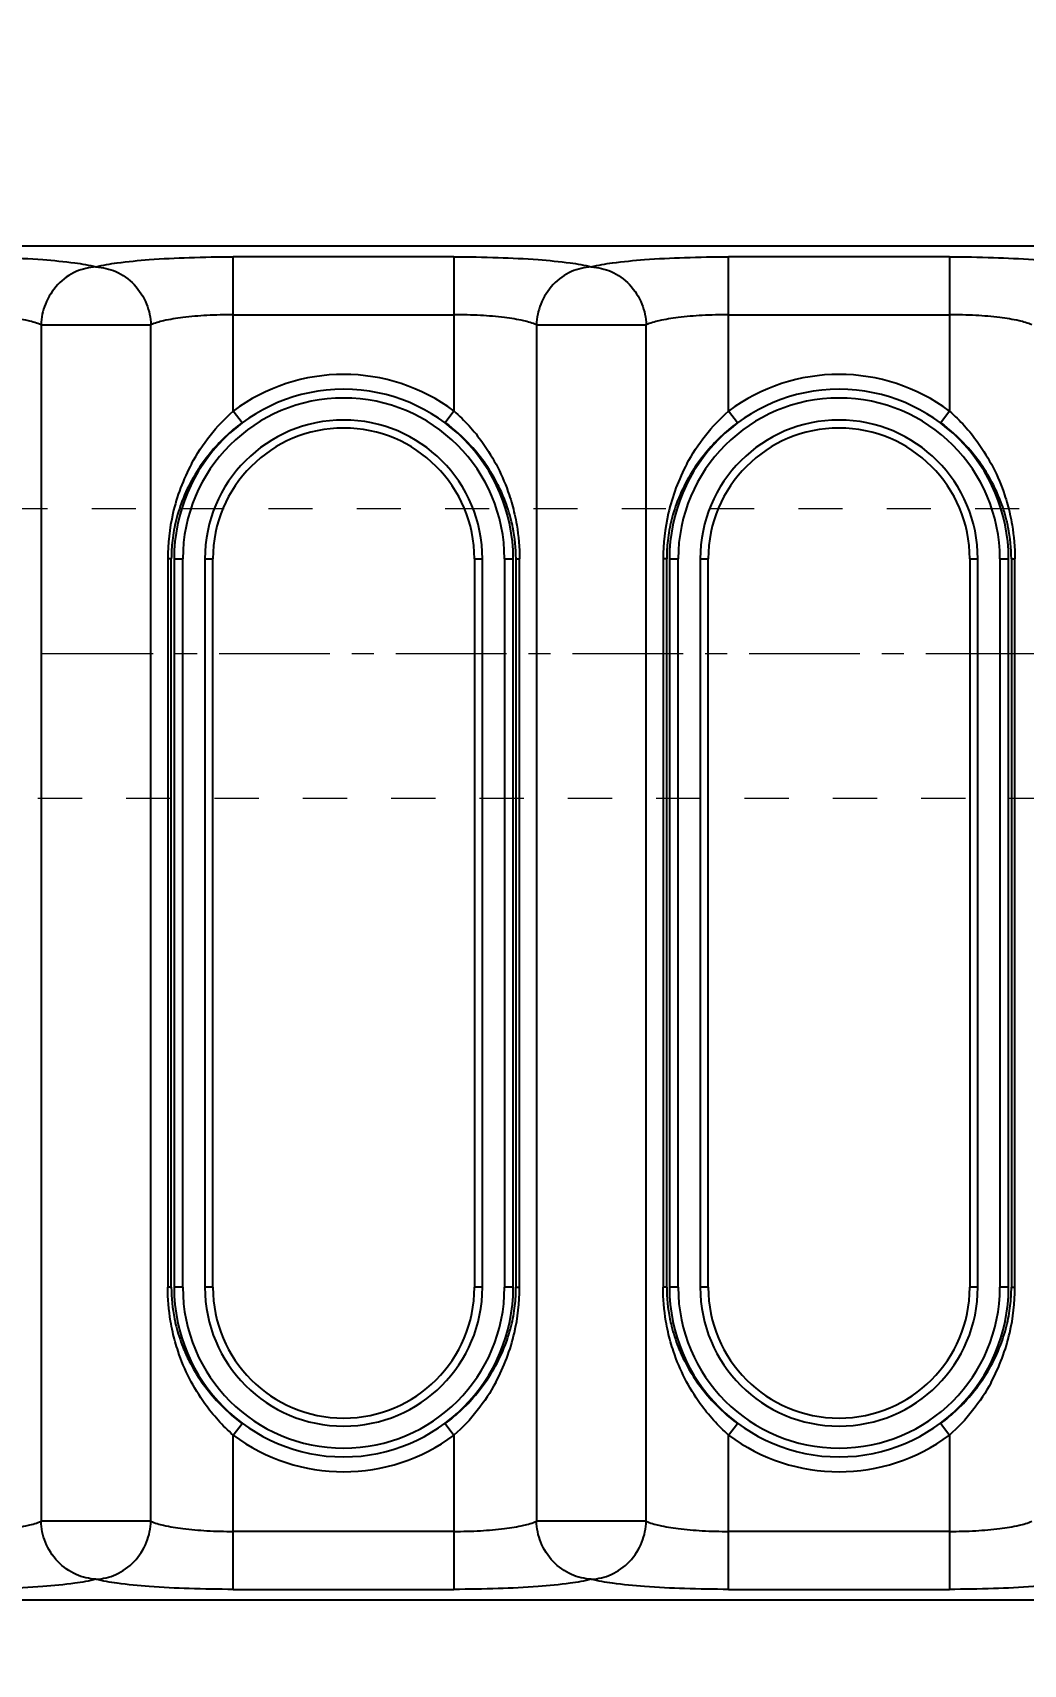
# Model space of a CAD drawing. Header units: millimetres. Extents: x 1147 to 12155, y -6137 to -4403.
# Drawn here: x 2896.6 to 2930.8, y -5340.7 to -5284.4 of the extents above; entities that cross this region are included whole.
import ezdxf

# ---------------------------------------------------------------- set-up
doc = ezdxf.new("R2010")
doc.units = ezdxf.units.MM
doc.header["$LTSCALE"] = 16.335
doc.header["$PDMODE"] = 3
doc.header["$PDSIZE"] = 0.3125
doc.linetypes.add('CENTER', pattern=[0.6, 0.375, -0.075, 0.075, -0.075])
doc.linetypes.add('HIDDEN', pattern=[0.2, 0.1, -0.1])
doc.layers.get('0').update_dxf_attribs({"linetype": 'CONTINUOUS'})
doc.layers.get('Defpoints').update_dxf_attribs({"linetype": 'CONTINUOUS'})
doc.layers.add('cool', color=153, linetype='HIDDEN', lineweight=9)
doc.styles.get("Standard").update_dxf_attribs({"font": 'txt', "width": 0.8})
doc.dimstyles.get("Standard").update_dxf_attribs({"dimtxt": 0.15625, "dimasz": 0.1875, "dimexe": 0.125, "dimexo": 0.0625, "dimtad": 0, "dimtih": 1, "dimtoh": 1, "dimdsep": 46, "dimtxsty": 'Standard', "dimcen": 0.09, "dimadec": 0, "dimazin": 0, "dimtp": 0.01, "dimtm": 0.01, "dimtfac": 1, "dimtofl": 0, "dimtmove": 0, "dimatfit": 3, "dimfxl": 0, "dimtolj": 1, "dimarcsym": 0})

# ---------------------------------------------------------------- blocks, each defined once
blk = doc.blocks.new('*D726')
at = {"color": 4, "lineweight": -2}
for p, q in [((3125.393, -5286.772), (3145.393, -5278.956)), ((3145.393, -5278.956), (3165.393, -5278.956)), ((2956.993, -5286.772), (3125.393, -5286.772))]:
    blk.add_line(p, q, dxfattribs=at)
at = {"layer": 'Defpoints', "color": 0}
for p in [(2876.631, -5263.772), (3165.393, -5278.956), (2956.931, -5286.772)]:
    blk.add_point(p, dxfattribs=at)
at = {"color": 6, "insert": (3177.127, -5278.956), "char_height": 8, "attachment_point": 5}
blk.add_mtext('\\A1;23.00', dxfattribs=at)
blk = doc.blocks.new('*D727')
at = {"color": 4, "lineweight": -2}
blk.add_line((3144.693, -5305.772), (3165.393, -5305.772), dxfattribs=at)
at = {"layer": 'Defpoints', "color": 0}
for p in [(2876.631, -5263.772), (3144.631, -5305.772), (3165.393, -5305.772)]:
    blk.add_point(p, dxfattribs=at)
at = {"color": 6, "insert": (3177.127, -5305.772), "char_height": 8, "attachment_point": 5}
blk.add_mtext('\\A1;42.00', dxfattribs=at)
blk = doc.blocks.new('*D728')
at = {"color": 4, "lineweight": -2}
blk.add_line((3081.142, -5324.129), (3165.393, -5324.129), dxfattribs=at)
at = {"layer": 'Defpoints', "color": 0}
for p in [(2876.631, -5263.772), (3081.079, -5324.129), (3165.393, -5324.129)]:
    blk.add_point(p, dxfattribs=at)
at = {"color": 6, "insert": (3177.66, -5324.129), "char_height": 8, "attachment_point": 5}
blk.add_mtext('\\A1;60.36', dxfattribs=at)
blk = doc.blocks.new('*D729')
at = {"color": 4, "lineweight": -2}
blk.add_line((2956.993, -5343.272), (3165.393, -5343.272), dxfattribs=at)
at = {"layer": 'Defpoints', "color": 0}
for p in [(2876.631, -5263.772), (2956.931, -5343.272), (3165.393, -5343.272)]:
    blk.add_point(p, dxfattribs=at)
at = {"color": 6, "insert": (3177.66, -5343.272), "char_height": 8, "attachment_point": 5}
blk.add_mtext('\\A1;79.50', dxfattribs=at)
blk = doc.blocks.new('*D730')
at = {"color": 4, "lineweight": -2}
blk.add_line((3079.093, -5391.772), (3165.393, -5391.772), dxfattribs=at)
at = {"layer": 'Defpoints', "color": 0}
for p in [(2876.631, -5263.772), (3079.031, -5391.772), (3165.393, -5391.772)]:
    blk.add_point(p, dxfattribs=at)
at = {"color": 6, "insert": (3179.26, -5391.772), "char_height": 8, "attachment_point": 5}
blk.add_mtext('\\A1;128.00', dxfattribs=at)
blk = doc.blocks.new('*D731')
at = {"color": 4, "lineweight": -2}
blk.add_line((3101.269, -5410.772), (3165.393, -5410.772), dxfattribs=at)
at = {"layer": 'Defpoints', "color": 0}
for p in [(2876.631, -5263.772), (3101.207, -5410.772), (3165.393, -5410.772)]:
    blk.add_point(p, dxfattribs=at)
at = {"color": 6, "insert": (3179.26, -5410.772), "char_height": 8, "attachment_point": 5}
blk.add_mtext('\\A1;147.00', dxfattribs=at)
blk = doc.blocks.new('*D732')
at = {"color": 4, "lineweight": -2}
blk.add_line((2882.256, -5430.772), (3165.393, -5430.772), dxfattribs=at)
at = {"layer": 'Defpoints', "color": 0}
for p in [(2876.631, -5263.772), (2882.193, -5430.772), (3165.393, -5430.772)]:
    blk.add_point(p, dxfattribs=at)
at = {"color": 6, "insert": (3179.26, -5430.772), "char_height": 8, "attachment_point": 5}
blk.add_mtext('\\A1;167.00', dxfattribs=at)
blk = doc.blocks.new('*D733')
at = {"color": 4, "lineweight": -2}
for p, q in [((3032.193, -5438.772), (3125.393, -5438.772)), ((3125.393, -5438.772), (3145.393, -5442.058)), ((3145.393, -5442.058), (3165.393, -5442.058))]:
    blk.add_line(p, q, dxfattribs=at)
at = {"layer": 'Defpoints', "color": 0}
for p in [(2876.631, -5263.772), (3032.131, -5438.772), (3165.393, -5442.058)]:
    blk.add_point(p, dxfattribs=at)
at = {"color": 6, "insert": (3179.26, -5442.058), "char_height": 8, "attachment_point": 5}
blk.add_mtext('\\A1;175.00', dxfattribs=at)
blk = doc.blocks.new('*D734')
at = {"color": 4, "lineweight": -2}
blk.add_line((3121.693, -5468.772), (3165.393, -5468.772), dxfattribs=at)
at = {"layer": 'Defpoints', "color": 0}
for p in [(2876.631, -5263.772), (3121.631, -5468.772), (3165.393, -5468.772)]:
    blk.add_point(p, dxfattribs=at)
at = {"color": 6, "insert": (3179.793, -5468.772), "char_height": 8, "attachment_point": 5}
blk.add_mtext('\\A1;205.00', dxfattribs=at)
blk = doc.blocks.new('*D747')
at = {"color": 4, "lineweight": -2}
blk.add_line((2954.631, -5436.334), (2954.631, -5507.604), dxfattribs=at)
at = {"layer": 'Defpoints', "color": 0}
for p in [(2876.631, -5263.772), (2954.631, -5436.272), (2954.631, -5507.604)]:
    blk.add_point(p, dxfattribs=at)
at = {"color": 6, "insert": (2954.631, -5519.337), "char_height": 8, "attachment_point": 5, "rotation": 90}
blk.add_mtext('\\A1;78.00', dxfattribs=at)
blk = doc.blocks.new('*D749')
at = {"color": 4, "lineweight": -2}
blk.add_line((2986.631, -5274.55), (2986.631, -5507.604), dxfattribs=at)
at = {"layer": 'Defpoints', "color": 0}
for p in [(2876.631, -5263.772), (2986.631, -5274.488), (2986.631, -5507.604)]:
    blk.add_point(p, dxfattribs=at)
at = {"color": 6, "insert": (2986.631, -5519.871), "char_height": 8, "attachment_point": 5, "rotation": 90}
blk.add_mtext('\\A1;110.00', dxfattribs=at)
blk = doc.blocks.new('*D750')
at = {"color": 4, "lineweight": -2}
blk.add_line((3026.631, -5444.334), (3026.631, -5507.604), dxfattribs=at)
at = {"layer": 'Defpoints', "color": 0}
for p in [(2876.631, -5263.772), (3026.631, -5444.272), (3026.631, -5507.604)]:
    blk.add_point(p, dxfattribs=at)
at = {"color": 6, "insert": (3026.631, -5520.937), "char_height": 8, "attachment_point": 5, "rotation": 90}
blk.add_mtext('\\A1;150.00', dxfattribs=at)
blk = doc.blocks.new('*D751')
at = {"color": 4, "lineweight": -2}
blk.add_line((3074.631, -5396.234), (3074.631, -5507.604), dxfattribs=at)
at = {"layer": 'Defpoints', "color": 0}
for p in [(2876.631, -5263.772), (3074.631, -5396.172), (3074.631, -5507.604)]:
    blk.add_point(p, dxfattribs=at)
at = {"color": 6, "insert": (3074.631, -5521.471), "char_height": 8, "attachment_point": 5, "rotation": 90}
blk.add_mtext('\\A1;198.00', dxfattribs=at)
blk = doc.blocks.new('*D752')
at = {"color": 4, "lineweight": -2}
for p, q in [((3076.129, -5328.214), (3076.129, -5467.604)), ((3076.129, -5467.604), (3085.917, -5487.604)), ((3085.917, -5487.604), (3085.917, -5507.604))]:
    blk.add_line(p, q, dxfattribs=at)
at = {"layer": 'Defpoints', "color": 0}
for p in [(2876.631, -5263.772), (3076.129, -5328.151), (3085.917, -5507.604)]:
    blk.add_point(p, dxfattribs=at)
at = {"color": 6, "insert": (3085.917, -5522.004), "char_height": 8, "attachment_point": 5, "rotation": 90}
blk.add_mtext('\\A1;199.50', dxfattribs=at)
blk = doc.blocks.new('*D753')
at = {"color": 4, "lineweight": -2}
blk.add_line((3106.631, -5328.592), (3106.631, -5507.604), dxfattribs=at)
at = {"layer": 'Defpoints', "color": 0}
for p in [(2876.631, -5263.772), (3106.631, -5328.529), (3106.631, -5507.604)]:
    blk.add_point(p, dxfattribs=at)
at = {"color": 6, "insert": (3106.631, -5522.004), "char_height": 8, "attachment_point": 5, "rotation": 90}
blk.add_mtext('\\A1;230.00', dxfattribs=at)
blk = doc.blocks.new('*D754')
at = {"color": 4, "lineweight": -2}
blk.add_line((3121.631, -5475.261), (3121.631, -5507.604), dxfattribs=at)
at = {"layer": 'Defpoints', "color": 0}
for p in [(2876.631, -5263.772), (3121.631, -5475.198), (3121.631, -5507.604)]:
    blk.add_point(p, dxfattribs=at)
at = {"color": 6, "insert": (3121.631, -5522.537), "char_height": 8, "attachment_point": 5, "rotation": 90}
blk.add_mtext('\\A1;245.00', dxfattribs=at)
blk = doc.blocks.new('*D766')
at = {"color": 4, "lineweight": -2}
for p, q in [((3098.631, -5291.234), (3098.631, -5467.483)), ((3098.631, -5467.483), (3098.531, -5487.483)), ((3098.531, -5487.483), (3098.531, -5507.483))]:
    blk.add_line(p, q, dxfattribs=at)
at = {"layer": 'Defpoints', "color": 0}
for p in [(2876.631, -5263.772), (3098.631, -5291.172), (3098.531, -5507.483)]:
    blk.add_point(p, dxfattribs=at)
at = {"color": 6, "insert": (3098.531, -5522.416), "char_height": 8, "attachment_point": 5, "rotation": 90}
blk.add_mtext('\\A1;222.00', dxfattribs=at)

msp = doc.modelspace()

# ---------------------------------------------------------------- linework, layer by layer
at = {"color": 7, "linetype": 'Continuous'}
for p, q in [((2937.626, -5291.725), (2817.306, -5291.725)), ((2911.106, -5292.087), (2903.491, -5292.087)), ((2903.491, -5297.411), (2903.491, -5292.087)), ((2911.106, -5292.087), (2911.106, -5297.411)), ((2928.2, -5292.087), (2920.584, -5292.087)), ((2920.584, -5297.411), (2920.584, -5292.087)), ((2928.2, -5292.087), (2928.2, -5297.411)), ((2896.856, -5294.439), (2900.647, -5294.439)), ((2896.856, -5294.439), (2896.856, -5335.72)), ((2900.647, -5335.72), (2900.647, -5294.439)), ((2903.491, -5294.087), (2911.106, -5294.087)), ((2913.95, -5294.439), (2917.741, -5294.439)), ((2913.95, -5294.439), (2913.95, -5335.72)), ((2917.741, -5335.72), (2917.741, -5294.439)), ((2920.584, -5294.087), (2928.2, -5294.087)), ((2903.791, -5297.812), (2903.491, -5297.411)), ((2911.106, -5297.411), (2910.806, -5297.812)), ((2920.884, -5297.812), (2920.584, -5297.411)), ((2928.2, -5297.411), (2927.9, -5297.812)), ((2901.352, -5302.511), (2901.227, -5302.511)), ((2901.227, -5302.511), (2901.227, -5327.648)), ((2901.352, -5327.648), (2901.352, -5302.511)), ((2901.447, -5302.511), (2901.748, -5302.511)), ((2901.447, -5302.511), (2901.447, -5327.648)), ((2901.748, -5327.648), (2901.748, -5302.511)), ((2902.509, -5302.511), (2902.785, -5302.511)), ((2902.509, -5302.511), (2902.509, -5327.648)), ((2902.785, -5327.648), (2902.785, -5302.511)), ((2911.812, -5302.511), (2912.088, -5302.511)), ((2911.812, -5302.511), (2911.812, -5327.648)), ((2912.088, -5327.648), (2912.088, -5302.511)), ((2912.849, -5302.511), (2913.15, -5302.511)), ((2912.849, -5302.511), (2912.849, -5327.648)), ((2913.15, -5327.648), (2913.15, -5302.511)), ((2913.245, -5302.511), (2913.37, -5302.511)), ((2913.245, -5302.511), (2913.245, -5327.648)), ((2913.37, -5327.648), (2913.37, -5302.511)), ((2918.445, -5302.511), (2918.321, -5302.511)), ((2918.321, -5302.511), (2918.321, -5327.648)), ((2918.445, -5327.648), (2918.445, -5302.511)), ((2918.541, -5302.511), (2918.841, -5302.511)), ((2918.541, -5302.511), (2918.541, -5327.648)), ((2918.841, -5327.648), (2918.841, -5302.511)), ((2919.602, -5302.511), (2919.878, -5302.511)), ((2919.602, -5302.511), (2919.602, -5327.648)), ((2919.878, -5327.648), (2919.878, -5302.511)), ((2928.906, -5302.511), (2929.182, -5302.511)), ((2928.906, -5302.511), (2928.906, -5327.648)), ((2929.182, -5327.648), (2929.182, -5302.511)), ((2929.943, -5302.511), (2930.244, -5302.511)), ((2929.943, -5302.511), (2929.943, -5327.648)), ((2930.244, -5327.648), (2930.244, -5302.511)), ((2930.339, -5302.511), (2930.463, -5302.511)), ((2930.339, -5302.511), (2930.339, -5327.648)), ((2930.463, -5327.648), (2930.463, -5302.511)), ((2901.352, -5327.648), (2901.227, -5327.648)), ((2901.748, -5327.648), (2901.447, -5327.648)), ((2902.785, -5327.648), (2902.509, -5327.648)), ((2912.088, -5327.648), (2911.812, -5327.648)), ((2913.15, -5327.648), (2912.849, -5327.648)), ((2913.245, -5327.648), (2913.37, -5327.648)), ((2918.445, -5327.648), (2918.321, -5327.648)), ((2918.841, -5327.648), (2918.541, -5327.648)), ((2919.878, -5327.648), (2919.602, -5327.648)), ((2929.182, -5327.648), (2928.906, -5327.648)), ((2930.244, -5327.648), (2929.943, -5327.648)), ((2930.339, -5327.648), (2930.463, -5327.648)), ((2903.491, -5332.748), (2903.791, -5332.347)), ((2910.806, -5332.347), (2911.106, -5332.748)), ((2920.584, -5332.748), (2920.884, -5332.347)), ((2927.9, -5332.347), (2928.2, -5332.748)), ((2903.491, -5338.072), (2903.491, -5332.748)), ((2911.106, -5332.748), (2911.106, -5338.072)), ((2920.584, -5338.072), (2920.584, -5332.748)), ((2928.2, -5332.748), (2928.2, -5338.072)), ((2900.647, -5335.72), (2896.856, -5335.72)), ((2917.741, -5335.72), (2913.95, -5335.72)), ((2911.106, -5336.072), (2903.491, -5336.072)), ((2928.2, -5336.072), (2920.584, -5336.072)), ((2825.691, -5338.434), (2937.626, -5338.434)), ((2903.491, -5338.072), (2911.106, -5338.072)), ((2920.584, -5338.072), (2928.2, -5338.072))]:
    msp.add_line(p, q, dxfattribs=at)
for centre, radius, start, end in [((2907.299, -5302.511), 6.365, 53.254, 126.746), ((2924.392, -5302.511), 6.365, 53.254, 126.746), ((2907.299, -5302.511), 5.852, 0, 180), ((2924.392, -5302.511), 5.852, 0, 180), ((2907.299, -5302.511), 5.551, 0, 180), ((2924.392, -5302.511), 5.551, 0, 180), ((2907.299, -5302.511), 4.79, 0, 180), ((2907.532, -5302.838), 6.265, 126.6715, 140.6233), ((2907.299, -5302.511), 4.514, 0, 180), ((2907.058, -5302.845), 6.275, 42.4543, 53.3202), ((2924.392, -5302.511), 4.79, 0, 180), ((2924.626, -5302.838), 6.265, 126.6715, 140.6233), ((2924.392, -5302.511), 4.514, 0, 180), ((2924.151, -5302.845), 6.275, 42.4543, 53.3202), ((2907.403, -5302.73), 6.097, 140.6354, 149.1366), ((2924.496, -5302.73), 6.097, 140.6354, 149.1366), ((2908.092, -5302.478), 6.86, 151.7095, 167.0764), ((2907.255, -5302.641), 5.924, 149.1427, 157.8689), ((2925.186, -5302.478), 6.86, 151.7095, 167.0764), ((2924.349, -5302.641), 5.924, 149.1427, 157.8689), ((2907.077, -5302.567), 5.732, 157.8753, 165.8913), ((2924.17, -5302.567), 5.732, 157.8753, 165.8913), ((2908.213, -5302.515), 6.985, 167.0025, 179.9679), ((2906.916, -5302.525), 5.565, 165.906, 173.2916), ((2925.306, -5302.515), 6.985, 167.0025, 179.9679), ((2924.009, -5302.525), 5.565, 165.906, 173.2916), ((2906.807, -5302.511), 5.455, 173.3051, 179.994), ((2907.615, -5302.528), 5.631, 0.1707, 11.287), ((2923.9, -5302.511), 5.455, 173.3051, 179.994), ((2924.708, -5302.528), 5.631, 0.1707, 11.287), ((2906.982, -5327.631), 5.631, 180.1708, 191.287), ((2907.299, -5327.648), 5.852, 180, 0), ((2907.299, -5327.648), 5.551, 180, 360), ((2907.299, -5327.648), 4.79, 180, 360), ((2907.299, -5327.648), 4.514, 180, 0), ((2906.385, -5327.644), 6.985, 347.0025, 359.9679), ((2907.79, -5327.648), 5.455, 353.3051, 359.994), ((2924.076, -5327.631), 5.631, 180.1708, 191.287), ((2924.392, -5327.648), 5.852, 180, 0), ((2924.392, -5327.648), 5.551, 180, 360), ((2924.392, -5327.648), 4.79, 180, 360), ((2924.392, -5327.648), 4.514, 180, 0), ((2923.478, -5327.644), 6.985, 347.0025, 359.9679), ((2924.884, -5327.648), 5.455, 353.3051, 359.994), ((2907.681, -5327.634), 5.565, 345.906, 353.2916), ((2924.775, -5327.634), 5.565, 345.906, 353.2916), ((2907.52, -5327.592), 5.732, 337.8753, 345.8913), ((2924.614, -5327.592), 5.732, 337.8753, 345.8913), ((2906.505, -5327.681), 6.86, 331.7095, 347.0764), ((2923.598, -5327.681), 6.86, 331.7095, 347.0764), ((2907.342, -5327.518), 5.924, 329.1427, 337.8689), ((2924.435, -5327.518), 5.924, 329.1427, 337.8689), ((2907.194, -5327.429), 6.097, 320.6354, 329.1366), ((2924.288, -5327.429), 6.097, 320.6354, 329.1366), ((2907.539, -5327.314), 6.275, 222.4543, 233.3202), ((2907.065, -5327.322), 6.265, 306.6715, 320.6233), ((2924.633, -5327.314), 6.275, 222.4543, 233.3202), ((2924.158, -5327.322), 6.265, 306.6715, 320.6233), ((2907.299, -5327.648), 6.365, 233.254, 306.746), ((2924.392, -5327.648), 6.365, 233.254, 306.746)]:
    msp.add_arc(centre, radius, start, end, dxfattribs=at)
for points, knots in [([(2894.013, -5292.087), (2894.521, -5292.087), (2895.49, -5292.103), (2896.829, -5292.168), (2897.901, -5292.272), (2898.515, -5292.369), (2898.752, -5292.439)], [0, 0, 0, 0, 0.320374, 0.610618, 0.844066, 1, 1, 1, 1]), ([(2898.752, -5292.439), (2898.989, -5292.369), (2899.602, -5292.272), (2900.675, -5292.168), (2902.013, -5292.103), (2902.982, -5292.087), (2903.491, -5292.087)], [0, 0, 0, 0, 0.155949, 0.389404, 0.679649, 1, 1, 1, 1]), ([(2911.106, -5292.087), (2911.615, -5292.087), (2912.584, -5292.103), (2913.922, -5292.168), (2914.995, -5292.272), (2915.608, -5292.369), (2915.845, -5292.439)], [0, 0, 0, 0, 0.320374, 0.610618, 0.844066, 1, 1, 1, 1]), ([(2915.845, -5292.439), (2916.082, -5292.369), (2916.696, -5292.272), (2917.768, -5292.168), (2919.107, -5292.103), (2920.076, -5292.087), (2920.584, -5292.087)], [0, 0, 0, 0, 0.155949, 0.389404, 0.679649, 1, 1, 1, 1]), ([(2928.2, -5292.087), (2928.708, -5292.087), (2929.677, -5292.103), (2931.016, -5292.168), (2932.088, -5292.272), (2932.702, -5292.369), (2932.939, -5292.439)], [0, 0, 0, 0, 0.320373, 0.610617, 0.844065, 1, 1, 1, 1]), ([(2898.752, -5292.439), (2898.518, -5292.448), (2898.024, -5292.565), (2897.394, -5293.018), (2896.972, -5293.683), (2896.864, -5294.193), (2896.856, -5294.439)], [0, 0, 0, 0, 0.233579, 0.491555, 0.754782, 1, 1, 1, 1]), ([(2898.752, -5292.439), (2898.986, -5292.448), (2899.48, -5292.565), (2900.11, -5293.018), (2900.532, -5293.683), (2900.639, -5294.193), (2900.647, -5294.439)], [0, 0, 0, 0, 0.233579, 0.491555, 0.754782, 1, 1, 1, 1]), ([(2915.845, -5292.439), (2915.611, -5292.448), (2915.117, -5292.565), (2914.487, -5293.018), (2914.065, -5293.683), (2913.958, -5294.193), (2913.95, -5294.439)], [0, 0, 0, 0, 0.233579, 0.491555, 0.754782, 1, 1, 1, 1]), ([(2915.845, -5292.439), (2916.079, -5292.448), (2916.573, -5292.565), (2917.204, -5293.018), (2917.625, -5293.683), (2917.733, -5294.193), (2917.741, -5294.439)], [0, 0, 0, 0, 0.233579, 0.491555, 0.754782, 1, 1, 1, 1]), ([(2896.856, -5294.439), (2896.719, -5294.371), (2896.35, -5294.272), (2895.705, -5294.168), (2894.9, -5294.103), (2894.318, -5294.087), (2894.013, -5294.087)], [0, 0, 0, 0, 0.159969, 0.39318, 0.681951, 1, 1, 1, 1]), ([(2903.491, -5294.087), (2903.185, -5294.087), (2902.603, -5294.103), (2901.798, -5294.168), (2901.153, -5294.272), (2900.785, -5294.371), (2900.647, -5294.439)], [0, 0, 0, 0, 0.318055, 0.606823, 0.840028, 1, 1, 1, 1]), ([(2913.95, -5294.439), (2913.812, -5294.371), (2913.444, -5294.272), (2912.799, -5294.168), (2911.994, -5294.103), (2911.412, -5294.087), (2911.106, -5294.087)], [0, 0, 0, 0, 0.159969, 0.39318, 0.681951, 1, 1, 1, 1]), ([(2920.584, -5294.087), (2920.279, -5294.087), (2919.697, -5294.103), (2918.892, -5294.168), (2918.247, -5294.272), (2917.878, -5294.371), (2917.741, -5294.439)], [0, 0, 0, 0, 0.318055, 0.606823, 0.840028, 1, 1, 1, 1]), ([(2931.043, -5294.439), (2930.906, -5294.371), (2930.537, -5294.272), (2929.892, -5294.168), (2929.087, -5294.103), (2928.505, -5294.087), (2928.2, -5294.087)], [0, 0, 0, 0, 0.159969, 0.39318, 0.681951, 1, 1, 1, 1]), ([(2912.087, -5298.492), (2912.482, -5299.042), (2912.902, -5299.868), (2913.145, -5300.743), (2913.196, -5300.968)], [0, 0, 0, 0, 0.746536, 1, 1, 1, 1]), ([(2929.18, -5298.492), (2929.576, -5299.042), (2929.995, -5299.868), (2930.239, -5300.743), (2930.29, -5300.968)], [0, 0, 0, 0, 0.746536, 1, 1, 1, 1]), ([(2912.847, -5300.452), (2912.78, -5300.284), (2912.481, -5299.62), (2912.057, -5299.013), (2911.688, -5298.609)], [0, 0, 0, 0, 0.248204, 1, 1, 1, 1]), ([(2929.94, -5300.452), (2929.874, -5300.284), (2929.574, -5299.62), (2929.151, -5299.013), (2928.781, -5298.609)], [0, 0, 0, 0, 0.248204, 1, 1, 1, 1]), ([(2913.136, -5301.426), (2913.12, -5301.341), (2913.045, -5301.011), (2912.94, -5300.687), (2912.847, -5300.452)], [0, 0, 0, 0, 0.253093, 1, 1, 1, 1]), ([(2930.23, -5301.426), (2930.213, -5301.341), (2930.139, -5301.011), (2930.034, -5300.687), (2929.94, -5300.452)], [0, 0, 0, 0, 0.253093, 1, 1, 1, 1]), ([(2913.196, -5300.968), (2913.224, -5301.092), (2913.325, -5301.601), (2913.37, -5302.12), (2913.37, -5302.511)], [0, 0, 0, 0, 0.246522, 1, 1, 1, 1]), ([(2930.29, -5300.968), (2930.318, -5301.092), (2930.418, -5301.601), (2930.463, -5302.12), (2930.463, -5302.511)], [0, 0, 0, 0, 0.246522, 1, 1, 1, 1]), ([(2901.401, -5329.191), (2901.373, -5329.067), (2901.272, -5328.558), (2901.227, -5328.039), (2901.227, -5327.648)], [0, 0, 0, 0, 0.246522, 1, 1, 1, 1]), ([(2918.494, -5329.191), (2918.466, -5329.067), (2918.366, -5328.558), (2918.321, -5328.039), (2918.321, -5327.648)], [0, 0, 0, 0, 0.246522, 1, 1, 1, 1]), ([(2901.461, -5328.734), (2901.477, -5328.818), (2901.552, -5329.148), (2901.657, -5329.472), (2901.75, -5329.707)], [0, 0, 0, 0, 0.253093, 1, 1, 1, 1]), ([(2918.554, -5328.734), (2918.571, -5328.818), (2918.645, -5329.148), (2918.75, -5329.472), (2918.844, -5329.707)], [0, 0, 0, 0, 0.253093, 1, 1, 1, 1]), ([(2902.51, -5331.667), (2902.115, -5331.117), (2901.695, -5330.291), (2901.452, -5329.416), (2901.401, -5329.191)], [0, 0, 0, 0, 0.746536, 1, 1, 1, 1]), ([(2919.604, -5331.667), (2919.209, -5331.117), (2918.789, -5330.291), (2918.545, -5329.416), (2918.494, -5329.191)], [0, 0, 0, 0, 0.746536, 1, 1, 1, 1]), ([(2901.75, -5329.707), (2901.817, -5329.875), (2902.116, -5330.539), (2902.54, -5331.146), (2902.909, -5331.55)], [0, 0, 0, 0, 0.248204, 1, 1, 1, 1]), ([(2918.844, -5329.707), (2918.91, -5329.875), (2919.21, -5330.539), (2919.633, -5331.146), (2920.003, -5331.55)], [0, 0, 0, 0, 0.248204, 1, 1, 1, 1]), ([(2894.013, -5336.072), (2894.318, -5336.072), (2894.9, -5336.056), (2895.705, -5335.991), (2896.35, -5335.887), (2896.719, -5335.788), (2896.856, -5335.72)], [0, 0, 0, 0, 0.318055, 0.606823, 0.840028, 1, 1, 1, 1]), ([(2898.752, -5337.72), (2898.518, -5337.711), (2898.024, -5337.594), (2897.394, -5337.141), (2896.972, -5336.476), (2896.864, -5335.966), (2896.856, -5335.72)], [0, 0, 0, 0, 0.233579, 0.491555, 0.754782, 1, 1, 1, 1]), ([(2898.752, -5337.72), (2898.986, -5337.711), (2899.48, -5337.594), (2900.11, -5337.141), (2900.532, -5336.476), (2900.639, -5335.966), (2900.647, -5335.72)], [0, 0, 0, 0, 0.233579, 0.491555, 0.754782, 1, 1, 1, 1]), ([(2900.647, -5335.72), (2900.785, -5335.788), (2901.153, -5335.887), (2901.798, -5335.991), (2902.603, -5336.056), (2903.185, -5336.072), (2903.491, -5336.072)], [0, 0, 0, 0, 0.159969, 0.39318, 0.681951, 1, 1, 1, 1]), ([(2911.106, -5336.072), (2911.412, -5336.072), (2911.994, -5336.056), (2912.799, -5335.991), (2913.444, -5335.887), (2913.812, -5335.788), (2913.95, -5335.72)], [0, 0, 0, 0, 0.318055, 0.606823, 0.840028, 1, 1, 1, 1]), ([(2915.845, -5337.72), (2915.611, -5337.711), (2915.117, -5337.594), (2914.487, -5337.141), (2914.065, -5336.476), (2913.958, -5335.966), (2913.95, -5335.72)], [0, 0, 0, 0, 0.233579, 0.491555, 0.754782, 1, 1, 1, 1]), ([(2915.845, -5337.72), (2916.079, -5337.711), (2916.573, -5337.594), (2917.204, -5337.141), (2917.625, -5336.476), (2917.733, -5335.966), (2917.741, -5335.72)], [0, 0, 0, 0, 0.233579, 0.491555, 0.754782, 1, 1, 1, 1]), ([(2917.741, -5335.72), (2917.878, -5335.788), (2918.247, -5335.887), (2918.892, -5335.991), (2919.697, -5336.056), (2920.279, -5336.072), (2920.584, -5336.072)], [0, 0, 0, 0, 0.159969, 0.39318, 0.681951, 1, 1, 1, 1]), ([(2928.2, -5336.072), (2928.505, -5336.072), (2929.087, -5336.056), (2929.892, -5335.991), (2930.537, -5335.887), (2930.906, -5335.788), (2931.043, -5335.72)], [0, 0, 0, 0, 0.318055, 0.606823, 0.840028, 1, 1, 1, 1]), ([(2898.752, -5337.72), (2898.515, -5337.79), (2897.901, -5337.887), (2896.829, -5337.991), (2895.49, -5338.056), (2894.521, -5338.072), (2894.013, -5338.072)], [0, 0, 0, 0, 0.155949, 0.389404, 0.679649, 1, 1, 1, 1]), ([(2903.491, -5338.072), (2902.982, -5338.072), (2902.013, -5338.056), (2900.675, -5337.991), (2899.602, -5337.887), (2898.989, -5337.79), (2898.752, -5337.72)], [0, 0, 0, 0, 0.320374, 0.610618, 0.844066, 1, 1, 1, 1]), ([(2915.845, -5337.72), (2915.608, -5337.79), (2914.995, -5337.887), (2913.922, -5337.991), (2912.584, -5338.056), (2911.615, -5338.072), (2911.106, -5338.072)], [0, 0, 0, 0, 0.155949, 0.389404, 0.679649, 1, 1, 1, 1]), ([(2920.584, -5338.072), (2920.076, -5338.072), (2919.107, -5338.056), (2917.768, -5337.991), (2916.696, -5337.887), (2916.082, -5337.79), (2915.845, -5337.72)], [0, 0, 0, 0, 0.320374, 0.610618, 0.844066, 1, 1, 1, 1]), ([(2932.939, -5337.72), (2932.702, -5337.79), (2932.088, -5337.887), (2931.016, -5337.991), (2929.677, -5338.056), (2928.708, -5338.072), (2928.2, -5338.072)], [0, 0, 0, 0, 0.155948, 0.389403, 0.679648, 1, 1, 1, 1])]:
    msp.add_open_spline(points, degree=3, knots=knots, dxfattribs=at)
for points in [[(2902.052, -5299.227), (2902.418, -5298.547), (2902.908, -5297.918), (2903.491, -5297.411)], [(2911.107, -5297.411), (2911.473, -5297.73), (2911.803, -5298.096), (2912.087, -5298.492)], [(2919.145, -5299.227), (2919.511, -5298.547), (2920.002, -5297.918), (2920.584, -5297.411)], [(2928.2, -5297.411), (2928.567, -5297.73), (2928.897, -5298.096), (2929.18, -5298.492)], [(2912.545, -5330.932), (2912.179, -5331.612), (2911.689, -5332.241), (2911.106, -5332.748)], [(2929.639, -5330.932), (2929.273, -5331.612), (2928.782, -5332.241), (2928.2, -5332.748)], [(2903.491, -5332.749), (2903.124, -5332.429), (2902.794, -5332.063), (2902.51, -5331.667)], [(2920.584, -5332.749), (2920.217, -5332.429), (2919.887, -5332.063), (2919.604, -5331.667)]]:
    msp.add_open_spline(points, degree=3, dxfattribs=at)
at = {"layer": 'cool', "ltscale": 0.932966}
for p, q in [((2709.631, -5300.772), (3142.303, -5300.772)), ((2698.631, -5310.772), (3142.303, -5310.772))]:
    msp.add_line(p, q, dxfattribs=at)
at = {"layer": 'cool', "color": 1, "linetype": 'CENTER', "ltscale": 0.621977}
msp.add_line((2695.744, -5305.772), (3156.631, -5305.772), dxfattribs=at)

# ---------------------------------------------------------------- dimensions: what is measured, and where the dimension line sits
for feature_location, offset, dtype, picture, middle in [((2956.931, -5286.772), (208.463, 7.816), 0, '*D726', (3177.127, -5278.956)), ((3144.631, -5305.772), (20.763, 0), 0, '*D727', (3177.127, -5305.772)), ((3081.079, -5324.129), (84.314, 0), 0, '*D728', (3177.66, -5324.129)), ((2956.931, -5343.272), (208.463, 0), 0, '*D729', (3177.66, -5343.272)), ((3079.031, -5391.772), (86.363, 0), 0, '*D730', (3179.26, -5391.772)), ((3101.207, -5410.772), (64.187, 0), 0, '*D731', (3179.26, -5410.772)), ((2882.193, -5430.772), (283.2, 0), 0, '*D732', (3179.26, -5430.772)), ((3032.131, -5438.772), (133.263, -3.286), 0, '*D733', (3179.26, -5442.058)), ((3121.631, -5468.772), (43.763, 0), 0, '*D734', (3179.793, -5468.772)), ((2954.631, -5436.272), (0, -71.332), 1, '*D747', (2954.631, -5519.337)), ((2986.631, -5274.488), (0, -233.116), 1, '*D749', (2986.631, -5519.871)), ((3026.631, -5444.272), (0, -63.332), 1, '*D750', (3026.631, -5520.937)), ((3074.631, -5396.172), (0, -111.432), 1, '*D751', (3074.631, -5521.471)), ((3076.129, -5328.151), (9.787, -179.453), 1, '*D752', (3085.917, -5522.004)), ((3106.631, -5328.529), (0, -179.075), 1, '*D753', (3106.631, -5522.004)), ((3121.631, -5475.198), (0, -32.405), 1, '*D754', (3121.631, -5522.537)), ((3098.631, -5291.172), (-0.1, -216.311), 1, '*D766', (3098.531, -5522.416))]:
    dim = msp.add_ordinate_dim(feature_location=feature_location, offset=offset, dtype=dtype, origin=(2876.631, -5263.772), dimstyle='Standard', override={"dimtxt": 8, "dimasz": 10, "dimgap": 0, "dimtih": 0, "dimtoh": 0, "dimzin": 0, "dimcen": 0, "dimclrd": 4, "dimclre": 4, "dimclrt": 6, "dimadec": 2, "dimtp": 0, "dimtm": 0, "dimtzin": 0})
    dim.commit()
    dim.dimension.update_dxf_attribs({"geometry": picture, "text_midpoint": middle})

doc.saveas('drawing.dxf')
